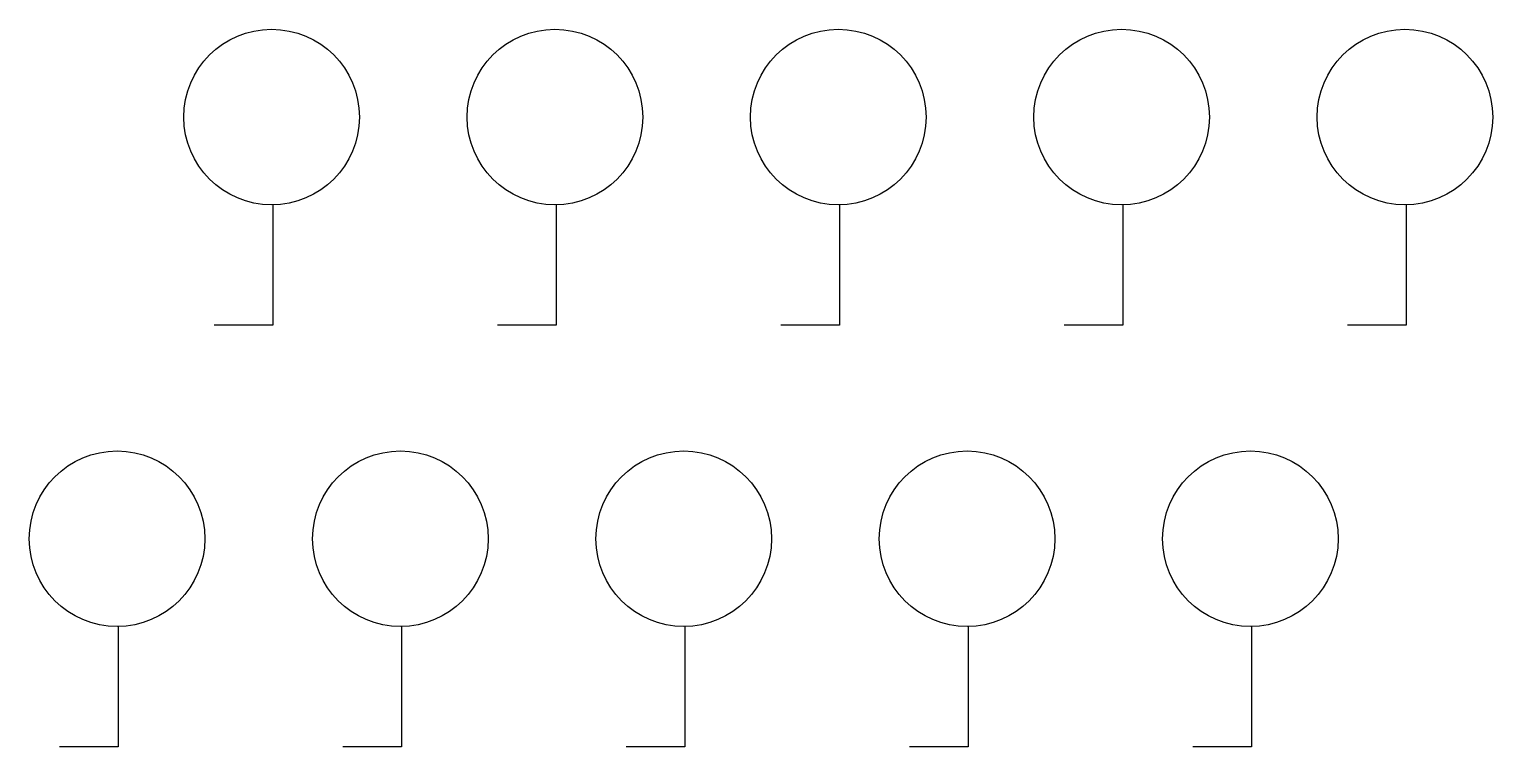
# Model space of a CAD drawing. Header units: metres. Extents: x 196 to 226.7, y 144.9 to 160.
import ezdxf

# ---------------------------------------------------------------- set-up
doc = ezdxf.new("R2010")
doc.units = ezdxf.units.M
doc.header["$MEASUREMENT"] = 0
doc.layers.get('0').update_dxf_attribs({"linetype": 'CONTINUOUS'})

msp = doc.modelspace()

# ---------------------------------------------------------------- linework, layer by layer
at = {"color": 2}
for points in [[(201.075, 156.344), (201.075, 153.815), (199.841, 153.815)], [(207.034, 156.344), (207.034, 153.815), (205.801, 153.815)], [(212.994, 156.344), (212.994, 153.815), (211.76, 153.815)], [(218.954, 156.344), (218.954, 153.815), (217.72, 153.815)], [(224.914, 156.344), (224.914, 153.815), (223.68, 153.815)], [(197.824, 147.47), (197.824, 144.941), (196.59, 144.941)], [(203.784, 147.47), (203.784, 144.941), (202.55, 144.941)], [(209.743, 147.47), (209.743, 144.941), (208.51, 144.941)], [(215.703, 147.47), (215.703, 144.941), (214.469, 144.941)], [(221.663, 147.47), (221.663, 144.941), (220.429, 144.941)]]:
    msp.add_lwpolyline(points, dxfattribs=at)
for centre in [(201.051, 158.191), (207.011, 158.191), (212.971, 158.191), (218.931, 158.191), (224.89, 158.191), (197.8, 149.317), (203.76, 149.317), (209.72, 149.317), (215.68, 149.317), (221.64, 149.317)]:
    msp.add_circle(centre, 1.847, dxfattribs=at)

doc.saveas('drawing.dxf')
